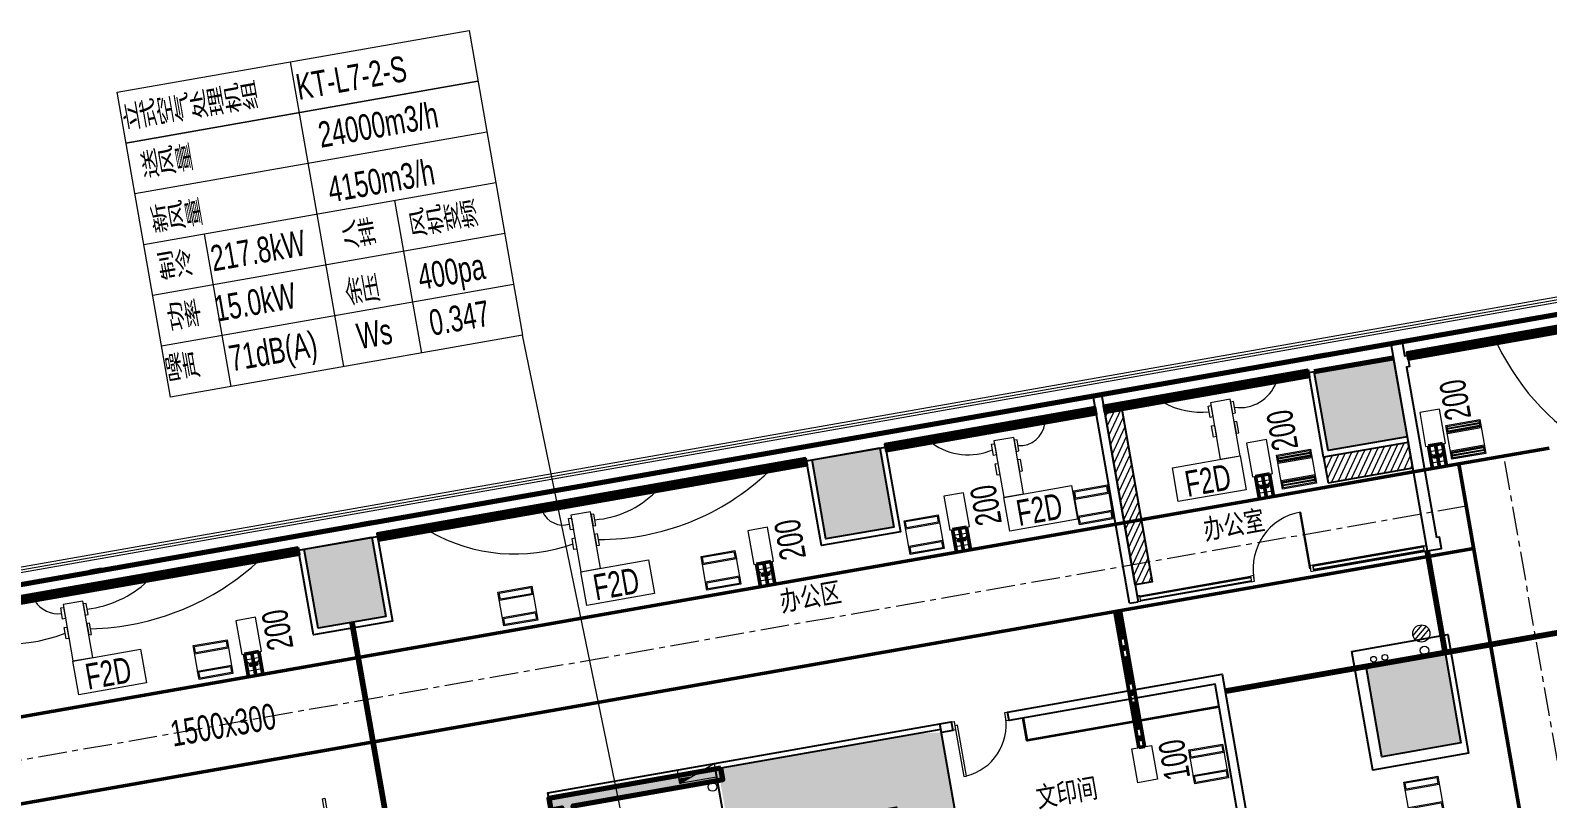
# Model space of a CAD drawing. Extents: x 268762 to 375185, y -23962 to 35476.
# Drawn here: x 335298 to 361780, y 22074 to 35476 of the extents above; entities that cross this region are included whole.
import ezdxf
from ezdxf.enums import TextEntityAlignment as Align

# ---------------------------------------------------------------- set-up
doc = ezdxf.new("R2010")
doc.units = 0
doc.header["$LTSCALE"] = 400
doc.header["$MEASUREMENT"] = 0
for name, pattern in [('A05-307S$0$IMPORT-PP_07_HIDDEN', [14.2875, 9.525, -4.7625]), ('CENTER', [2, 1.25, -0.25, 0.25, -0.25]), ('DASH', [0.35, 0.25, -0.1])]:
    doc.linetypes.add(name, pattern=pattern)
doc.layers.get('0').update_dxf_attribs({"color": 8})
for name, color, linetype, lineweight in [('A05-307S$0$BP_07__消火栓标注', 8, 'Continuous', 9), ('A05-307S$0$BP_07_A-DOOR', 8, 'Continuous', 13), ('A05-307S$0$BP_07_A-PATT-WALL', 8, 'Continuous', 13), ('A05-307S$0$BP_07_A-STRU-COLS', 8, 'Continuous', 25), ('A05-307S$0$BP_07_A-WALL-FULL', 8, 'Continuous', 70), ('A05-307S$0$BP_07_BP-01$0$A-GLAZ-FULL', 8, 'Continuous', 13), ('A05-307S$0$BP_07_W13-1F_10F消防给水排水平面图_SEN20ZHG$0$W-F废水立管', 8, 'Continuous', 9), ('A05-307S$0$BP_07_W13-1F_10F消防给水排水平面图_SEN20ZHG$0$W-ZYH直饮回立管', 8, 'Continuous', 9), ('A05-307S$0$BP_07_W13-1F_10F消防给水排水平面图_SEN20ZHG$0$W-ZY直饮水立管', 8, 'Continuous', 9), ('A05-307S$0$BP_07_W13-1F_10F消防给水排水平面图_SEN20ZHG$0$W-地漏', 8, 'Continuous', 9), ('A05-307S$0$FF_07_A-1', 8, 'Continuous', 13), ('A05-307S$0$FF_07_A-HVAC-FIXT', 8, 'Continuous', 35), ('A05-307S$0$PP_07_A-1', 8, 'Continuous', 13), ('A05-307S$0$PP_07_A-ANNO-RMNA-CH', 8, 'Continuous', 13), ('A05-307S$0$PP_07_A-DOOR', 8, 'Continuous', 13), ('A05-307S$0$PP_07_A-GLAZ-FULL', 8, 'Continuous', 13), ('A05-307S$0$PP_07_A-MLWK-OVHD', 8, 'A05-307S$0$IMPORT-PP_07_HIDDEN', 35), ('A05-307S$0$PP_07_A-MLWK-SURF', 8, 'Continuous', 25), ('A05-307S$0$PP_07_A-PATT-MLWK', 8, 'Continuous', 13), ('A05-307S$0$PP_07_A-WALL-BLCK', 8, 'Continuous', 25), ('A05-307S$0$PP_07_A-WALL-FULL', 8, 'Continuous', 70), ('A05-307S$0$PP_07_PP_13$1$A-WALL-FULL', 8, 'Continuous', 70), ('暖通-空调-设备', 150, 'Continuous', 20), ('暖通-送风-2D边线', 2, 'Continuous', 50), ('暖通-送风-圆风管中线', 5, 'CENTER', 50), ('暖通-送风-方风管中线', 8, 'CENTER', 15), ('暖通-送风-标注', 3, 'Continuous', 20), ('暖通-送风-法兰', 3, 'Continuous', 20), ('暖通-送风-阀门', 3, 'Continuous', 20)]:
    doc.layers.add(name, color=color, linetype=linetype, lineweight=lineweight)
doc.layers.add('暖通-排风-风口', color=7, linetype='Continuous')
doc.layers.add('防火帆布', color=1, linetype='DASH')
doc.styles.add('A05-307S$0$Standard', font='txt')
doc.styles.add('NT', font='@hvac.shx', dxfattribs={"width": 0.7, "bigfont": '@hvac1.shx'})
doc.linetypes.add('BATTING', pattern='A,0.0001,-0.1,[134,ltypeshp.shx,S=0.1,R=0,X=-0.1,Y=0],-0.2,[134,ltypeshp.shx,S=0.1,R=180,X=0.1,Y=0],-0.1', length=0.4001)

# ---------------------------------------------------------------- blocks, each defined once
blk = doc.blocks.new('A05-307S$0$A05_307S_dwg_A$C7DC21D1F-2247-Level 1')
at = {"layer": 'A05-307S$0$PP_07_A-DOOR', "color": 0}
for points in [[(-50, -50), (0, -50), (0, 50), (-50, 50)], [(1000, -50), (1050, -50), (1050, 50), (1000, 50)]]:
    blk.add_lwpolyline(points, close=True, dxfattribs=at)
blk.add_lwpolyline([(0, 0), (12, 0), (12, -1000), (0, -1000), (0, 0)], dxfattribs=at)
blk.add_arc((0, 0), 1000, 270, 0, dxfattribs=at)
blk = doc.blocks.new('A05-307S$0$A05_307S_dwg_A$C03726D9D-2249-Level 1')
at = {"layer": 'A05-307S$0$PP_07_A-GLAZ-FULL', "color": 0}
blk.add_lwpolyline([(-25, -50), (-25, -40), (0, -40), (0, 40), (-25, 40), (-25, 50), (-50, 50), (-50, -50)], close=True, dxfattribs=at)
blk = doc.blocks.new('A05-307S$0$A05_307S_dwg_A$C03726D9D-2248-Level 1')
at = {"layer": 'A05-307S$0$PP_07_A-GLAZ-FULL', "color": 0}
blk.add_lwpolyline([(-25, -50), (-25, -40), (0, -40), (0, 40), (-25, 40), (-25, 50), (-50, 50), (-50, -50)], close=True, dxfattribs=at)
blk = doc.blocks.new('A05-307S$0$A05_307S_dwg_A$C58C31FA0-2253-Level 1')
at = {"layer": 'A05-307S$0$PP_07_A-DOOR', "color": 0}
for points in [[(50, -150), (0, -150), (0, 0), (50, 0)], [(1000, -150), (950, -150), (950, 0), (1000, 0)], [(50, -975), (100, -975), (100, -75), (50, -75)]]:
    blk.add_lwpolyline(points, close=True, dxfattribs=at)
blk.add_arc((30, -57), 920, 274.3609, 358.8918, dxfattribs=at)
blk = doc.blocks.new('A05-307S$0$A05_307S_dwg_W13-1F_10F消防给水排水平面图_SEN20ZHG$0$GSLG-2081-Level 1')
at = {"layer": 'A05-307S$0$BP_07_W13-1F_10F消防给水排水平面图_SEN20ZHG$0$W-ZY直饮水立管'}
blk.add_circle((129607, 59303), 50, dxfattribs=at)
blk = doc.blocks.new('A05-307S$0$A05_307S_dwg_W13-1F_10F消防给水排水平面图_SEN20ZHG$0$GSLG-2082-Level 1')
at = {"layer": 'A05-307S$0$BP_07_W13-1F_10F消防给水排水平面图_SEN20ZHG$0$W-ZYH直饮回立管'}
blk.add_circle((129410, 59269), 50, dxfattribs=at)
blk = doc.blocks.new('A05-307S$0$A05_307S_dwg_W13-1F_10F消防给水排水平面图_SEN20ZHG$0$GSLG-2087-Level 1')
at = {"layer": 'A05-307S$0$BP_07_W13-1F_10F消防给水排水平面图_SEN20ZHG$0$W-F废水立管'}
blk.add_circle((130296, 59424), 75, dxfattribs=at)
blk = doc.blocks.new('A05-307S$0$A05_307S_dwg_W13-1F_10F消防给水排水平面图_SEN20ZHG$0$yxdl-ptx-2088-Level 1')
at = {"layer": 'A05-307S$0$BP_07_W13-1F_10F消防给水排水平面图_SEN20ZHG$0$W-地漏'}
for p, q in [((130099, 59683), (130259, 59868)), ((130136, 59615), (130329, 59842)), ((130198, 59577), (130375, 59790))]:
    blk.add_line(p, q, dxfattribs=at)
blk.add_circle((130244, 59720), 150, dxfattribs=at)
blk = doc.blocks.new('A05-307S$0$A05_307S_dwg_GPS_xf_消火栓单平-2240-Level 1')
at = {"layer": 'A05-307S$0$BP_07__消火栓标注'}
blk.add_hatch(color=0, dxfattribs=at).paths.add_polyline_path([(-325, -240), (-81, -150), (-325, -150)], flags=0)
at = {"layer": 'A05-307S$0$BP_07__消火栓标注', "color": 0}
blk.add_lwpolyline([(-325, -240), (-325, 0), (325, 0), (325, -240), (-325, -240), (325, 0)], dxfattribs=at)
blk = doc.blocks.new('A05-307S$0$A05_307S_dwg_HVAC-plan-V8-Level 1')
at = {"layer": 'A05-307S$0$FF_07_A-1', "color": 0}
for points in [[(0, 450), (0, 600), (600, 600), (600, 450)], [(0, 600), (600, 600), (600, 0), (0, 0), (0, 150), (600, 150), (600, 0), (0, 0)], [(20, 470), (20, 580), (580, 580), (580, 470)], [(20, 20), (20, 130), (580, 130), (580, 20)]]:
    blk.add_lwpolyline(points, close=True, dxfattribs=at)
blk = doc.blocks.new('A05-307S$0$A05_307S_dwg_HVAC-plan-V9-Level 1')
at = {"layer": 'A05-307S$0$FF_07_A-1'}
h = blk.add_hatch(dxfattribs=at)
h.set_pattern_fill('FP_22', color=0, style=0, pattern_type=2)
h.set_pattern_definition([(180, (51437.475, 6017.17), (-6e-15, -47.625), []), (180, (51421.6, 6033.046), (-6e-15, -47.625), [])])
h.paths.add_polyline_path([(20, 470), (580, 470), (580, 580), (20, 580)], flags=0)
h = blk.add_hatch(dxfattribs=at)
h.set_pattern_fill('FP_23', color=0, style=0, pattern_type=2)
h.set_pattern_definition([(180, (51887.475, 6017.17), (-6e-15, -47.625), []), (180, (51871.6, 6033.046), (-6e-15, -47.625), [])])
h.paths.add_polyline_path([(20, 20), (580, 20), (580, 130), (20, 130)], flags=0)
at = {"layer": 'A05-307S$0$FF_07_A-1', "color": 0}
for points in [[(0, 450), (0, 600), (600, 600), (600, 450)], [(0, 600), (600, 600), (600, 0), (0, 0), (0, 150), (600, 150), (600, 0), (0, 0)], [(20, 470), (20, 580), (580, 580), (580, 470)], [(20, 20), (20, 130), (580, 130), (580, 20)]]:
    blk.add_lwpolyline(points, close=True, dxfattribs=at)
blk = doc.blocks.new('VAV变风量末端（吊顶式）')
at = {"layer": '暖通-送风-阀门'}
for points in [[(-88657, 254017), (-87657, 254017), (-87657, 253667), (-88657, 253667)], [(-88257, 254067), (-88057, 254067), (-88057, 254017), (-88257, 254017)], [(-87907, 254067), (-87707, 254067), (-87707, 254017), (-87907, 254017)], [(-88257, 253617), (-88057, 253617), (-88057, 253667), (-88257, 253667)], [(-87907, 253617), (-87707, 253617), (-87707, 253667), (-87907, 253667)]]:
    blk.add_lwpolyline(points, close=True, dxfattribs=at)
blk = doc.blocks.new('FK3_H')
for p, q in [((0.5, 0.5), (-0.5, 0.5)), ((-0.5, 0.5), (-0.5, -0.5)), ((0.5, -0.5), (0.5, 0.5)), ((0.5, 0.25), (-0.5, 0.25)), ((0.5, 0), (-0.5, 0)), ((0.5, -0.25), (-0.5, -0.25)), ((-0.5, -0.5), (0.5, -0.5))]:
    blk.add_line(p, q)
blk = doc.blocks.new('*U141', base_point=(67653, 24635))
at = {"layer": '暖通-送风-法兰'}
for p, q in [((67778, 24735), (67528, 24735)), ((67778, 24535), (67528, 24535))]:
    blk.add_line(p, q, dxfattribs=at)
at = {"layer": '暖通-送风-阀门'}
for p, q in [((67528, 24735), (67528, 24535)), ((67659, 24691), (67546, 24578)), ((67646, 24691), (67759, 24578)), ((67778, 24735), (67778, 24535))]:
    blk.add_line(p, q, dxfattribs=at)
at = {"layer": '暖通-送风-阀门', "const_width": 40}
for points in [[(67583, 24635, 1), (67623, 24635, 1)], [(67683, 24635, 1), (67723, 24635, 1)]]:
    blk.add_lwpolyline(points, format="xyb", close=True, dxfattribs=at)
blk = doc.blocks.new('*U147', base_point=(137556, 44355))
at = {"layer": '暖通-送风-法兰'}
for p, q in [((137631, 44455), (137481, 44455)), ((137631, 44255), (137481, 44255))]:
    blk.add_line(p, q, dxfattribs=at)
at = {"layer": '暖通-送风-阀门'}
for p, q in [((137506, 44455), (137506, 44255)), ((137565, 44383), (137508, 44327)), ((137548, 44383), (137605, 44327)), ((137606, 44455), (137606, 44255))]:
    blk.add_line(p, q, dxfattribs=at)
at = {"layer": '暖通-送风-阀门', "const_width": 20}
for points in [[(137526, 44355, 1), (137546, 44355, 1)], [(137566, 44355, 1), (137586, 44355, 1)]]:
    blk.add_lwpolyline(points, format="xyb", close=True, dxfattribs=at)

msp = doc.modelspace()

# ---------------------------------------------------------------- hatches: boundary and pattern name
at = {"layer": 'A05-307S$0$BP_07_A-PATT-WALL'}
h = msp.add_hatch(color=8, dxfattribs=at)
h.paths.add_polyline_path([(332737, 23714), (332495, 25093), (331116, 24850), (331358, 23471), (332392, 23653)], flags=0)
h.paths.add_polyline_path([(287037, 15683), (288416, 15925), (288174, 17304), (286795, 17062)], flags=0)
h.paths.add_polyline_path([(359329, 28387), (359087, 29766), (357708, 29523), (357951, 28145)], flags=0)
h.paths.add_polyline_path([(350367, 26812), (350124, 28191), (348943, 27983), (349185, 26604), (350274, 26796)], flags=0)
h.paths.add_polyline_path([(340321, 25046), (341503, 25254), (341260, 26633), (340078, 26425)], flags=0)
h.paths.add_polyline_path([(323774, 22139), (323532, 23518), (322350, 23310), (322592, 21931)], flags=0)
h.paths.add_polyline_path([(313728, 20373), (314910, 20581), (314808, 21163), (313602, 21094)], flags=0)
h.paths.add_polyline_path([(306046, 19023), (305804, 20402), (304622, 20195), (304864, 18816), (306038, 19022)], flags=0)
h.paths.add_polyline_path([(296000, 17258), (297182, 17466), (296939, 18845), (295758, 18637)], flags=0)
h.paths.add_polyline_path([(314790, 21264), (314668, 21960), (313486, 21752), (313586, 21182), (314134, 21219)], flags=0)
h = msp.add_hatch(color=8, dxfattribs=at)
h.paths.add_polyline_path([(372089, -310), (373468, -68), (373455, 6), (372076, -236)])
h.paths.add_polyline_path([(354360, -3425), (355739, -3183), (355497, -1804), (354118, -2046)])
h.paths.add_polyline_path([(364603, -1625), (364590, -1551), (363212, -1794), (363225, -1868)])
h.paths.add_polyline_path([(345496, -4983), (346875, -4741), (346633, -3362), (345254, -3604), (345496, -4983)])
h.paths.add_polyline_path([(336632, -6541), (338011, -6298), (337769, -4919), (336390, -5162), (336632, -6541)])
h.paths.add_polyline_path([(310039, -11214), (311418, -10971), (311141, -9396), (309763, -9638)])
h.paths.add_polyline_path([(327768, -8098), (329147, -7856), (328904, -6477), (327526, -6719), (327644, -7395)])
h.paths.add_polyline_path([(320283, -9414), (320006, -7838), (318627, -8080), (318904, -9656), (319568, -9539)])
h.paths.add_polyline_path([(301175, -12771), (302554, -12529), (302277, -10953), (300898, -11196), (301175, -12771)])
h.paths.add_polyline_path([(283447, -15887), (284826, -15644), (284549, -14069), (283170, -14311), (283446, -15881)])
h.paths.add_polyline_path([(292311, -14329), (293690, -14087), (293413, -12511), (292034, -12753)])
h.paths.add_polyline_path([(291414, -1135), (291397, -1037), (290880, -1128), (290585, 547), (290388, 512), (290683, -1162), (290018, -1279), (290035, -1378)])
h.paths.add_polyline_path([(281219, -2927), (282550, -2693), (282238, -920), (280859, -1162), (281171, -2935)])
h.paths.add_polyline_path([(371192, 12884), (370880, 14657), (369501, 14415), (369813, 12642)])
h.paths.add_polyline_path([(360949, 11084), (362327, 11326), (362016, 13099), (360637, 12857), (360673, 12651)])
h.paths.add_polyline_path([(280508, 8929), (280196, 10702), (278817, 10460), (279129, 8687), (279177, 8695)])
h.paths.add_polyline_path([(367770, 24264), (369149, 24506), (368838, 26279), (367459, 26036), (367765, 24293)])
h.paths.add_polyline_path([(358889, 22804), (360268, 23047), (359991, 24623), (358612, 24380)])
h.paths.add_polyline_path([(288640, 10460), (288837, 10494), (288543, 12169), (288346, 12134), (288604, 10668)])
msp.add_hatch(color=8, dxfattribs=at).paths.add_polyline_path([(352696, 14710), (352696, 14710), (351199, 23230), (350773, 23206), (347251, 22587), (347286, 22390), (347335, 22399), (347508, 21414), (350413, 21924), (351711, 14537)])
msp.add_hatch(color=8, dxfattribs=at).paths.add_polyline_path([(344716, 21126), (344913, 21161), (344774, 21949), (347286, 22390), (347251, 22587), (344346, 22076), (344380, 21879), (344577, 21914)], flags=0)
at = {"layer": 'A05-307S$0$PP_07_A-PATT-MLWK'}
h = msp.add_hatch(dxfattribs=at)
h.set_pattern_fill('FP_10', color=8, style=0, pattern_type=2)
h.set_pattern_definition([(64.933, (318487.9, -3938.95), (-86.27869, 40.3553), [])])
h.paths.add_polyline_path([(354875, 25856), (354335, 28931), (354039, 28879), (354580, 25804)], flags=0)
h = msp.add_hatch(dxfattribs=at)
h.set_pattern_fill('FP_11', color=8, style=0, pattern_type=2)
h.set_pattern_definition([(64.933, (292263.52, -14058.24), (-86.27869, 40.35531), [])])
h.paths.add_polyline_path([(357947, 27586), (359425, 27845), (359347, 28288), (357869, 28029)], flags=0)

# ---------------------------------------------------------------- linework, layer by layer
at = {"layer": 'A05-307S$0$BP_07__消火栓标注', "color": 8}
msp.add_circle((347204, 22278), 75, dxfattribs=at)
at = {"layer": 'A05-307S$0$BP_07_A-DOOR', "color": 8}
msp.add_lwpolyline([(340532, 21305), (340397, 22073), (340436, 22080), (340571, 21311)], dxfattribs=at)
at = {"layer": 'A05-307S$0$BP_07_A-STRU-COLS', "color": 8}
for points in [[(359087, 29766), (359329, 28387), (357951, 28145), (357708, 29523)], [(350124, 28191), (350367, 26812), (349185, 26604), (348943, 27983)], [(341260, 26633), (341503, 25254), (340321, 25046), (340078, 26425)], [(359991, 24623), (360268, 23047), (358889, 22804), (358612, 24380)]]:
    msp.add_lwpolyline(points, close=True, dxfattribs=at)
msp.add_lwpolyline([(352696, 14710), (351191, 23279), (347251, 22587), (347459, 21405), (350413, 21924), (351711, 14537), (352696, 14710)], dxfattribs=at)
at = {"layer": 'A05-307S$0$BP_07_A-WALL-FULL', "color": 8}
for p, q in [((357708, 29523), (359087, 29766)), ((357911, 29813), (357714, 29778)), ((341266, 26888), (341069, 26853)), ((336539, 26057), (336342, 26023))]:
    msp.add_line(p, q, dxfattribs=at)
for points in [[(281534, 16391), (362488, 30617), (369377, 27252), (369397, 27139), (369791, 27208), (374594, -123), (280634, -16635), (275831, 10696), (276225, 10766), (276205, 10879)], [(347349, 22604), (344641, 22128), (344346, 22076), (344380, 21879), (344577, 21914), (344716, 21126), (344913, 21161), (344774, 21949), (347384, 22407)]]:
    msp.add_lwpolyline(points, close=True, dxfattribs=at)
at = {"layer": 'A05-307S$0$BP_07_BP-01$0$A-GLAZ-FULL', "color": 8}
for points in [[(275586, 10646), (275516, 11047), (276123, 11154), (281411, 16623), (362525, 30878), (369361, 27538), (369968, 27645), (370046, 27202)], [(281386, 16670), (362532, 30930), (369369, 27590)], [(362518, 30826), (281436, 16577)]]:
    msp.add_lwpolyline(points, dxfattribs=at)
at = {"layer": 'A05-307S$0$FF_07_A-HVAC-FIXT', "color": 8}
for p, q in [((357607, 29521), (354037, 28894)), ((357612, 29491), (354042, 28864)), ((357618, 29462), (354047, 28834)), ((353889, 28868), (350220, 28223)), ((353894, 28838), (350226, 28193)), ((353899, 28808), (350231, 28164)), ((348841, 27981), (341356, 26665)), ((348847, 27951), (341361, 26636)), ((348852, 27921), (341367, 26606)), ((339977, 26423), (332590, 25125)), ((339982, 26393), (332596, 25095)), ((339988, 26364), (332601, 25066))]:
    msp.add_line(p, q, dxfattribs=at)
for points in [[(362459, 30409), (359323, 29858), (359345, 29735), (362441, 30279), (369086, 27033)], [(373570, -70), (374323, 62), (369601, 26936), (369207, 26866), (369167, 27094), (362454, 30373), (359329, 29824)], [(373564, -40), (374288, 87), (369576, 26901), (369182, 26832), (369140, 27074), (362449, 30341), (359335, 29794)], [(373559, -11), (374254, 111), (369552, 26866), (369158, 26797), (369113, 27053), (362445, 30310), (359340, 29764)]]:
    msp.add_lwpolyline(points, dxfattribs=at)
for points in [[(357601, 29555), (354031, 28928), (354052, 28805), (357623, 29432)], [(353883, 28902), (350214, 28257), (350236, 28134), (353905, 28779)], [(348835, 28015), (341350, 26700), (341372, 26577), (348857, 27892)], [(339971, 26457), (332584, 25159), (332606, 25036), (339993, 26334)]]:
    msp.add_lwpolyline(points, close=True, dxfattribs=at)
at = {"layer": 'A05-307S$0$PP_07_A-1', "color": 8}
for p, q in [((359614, 26475), (357682, 26136)), ((359616, 26463), (357684, 26124)), ((359626, 26408), (357693, 26069)), ((359628, 26396), (357695, 26057)), ((354665, 25606), (356598, 25945)), ((354667, 25594), (356600, 25933)), ((354677, 25539), (356610, 25878)), ((354679, 25527), (356612, 25866))]:
    msp.add_line(p, q, dxfattribs=at)
at = {"layer": 'A05-307S$0$PP_07_A-GLAZ-FULL', "color": 8}
for points in [[(359613, 26485), (357680, 26145), (357697, 26047), (359630, 26387)], [(354664, 25615), (356596, 25955), (356614, 25857), (354681, 25517)]]:
    msp.add_lwpolyline(points, dxfattribs=at)
at = {"layer": 'A05-307S$0$PP_07_A-MLWK-OVHD', "color": 8, "linetype": 'Continuous'}
msp.add_lwpolyline([(356044, 23675), (352698, 23087), (352629, 23482)], dxfattribs=at)
at = {"layer": 'A05-307S$0$PP_07_A-MLWK-SURF', "color": 8}
for points in [[(354039, 28879), (354335, 28931), (354875, 25856), (354580, 25804)], [(357947, 27586), (359425, 27845), (359347, 28288), (357869, 28029)]]:
    msp.add_lwpolyline(points, close=True, dxfattribs=at)
at = {"layer": 'A05-307S$0$PP_07_A-WALL-BLCK', "color": 8}
for points in [[(359347, 28288), (357869, 28029), (357610, 29506), (359085, 29765)], [(344346, 22076), (344328, 22175), (351173, 23378)]]:
    msp.add_lwpolyline(points, dxfattribs=at)
for points in [[(348844, 27966), (350223, 28208), (350483, 26731), (349104, 26488)], [(339980, 26408), (341359, 26650), (341618, 25173), (340240, 24931)], [(358363, 24641), (360037, 24935), (360401, 22867), (358727, 22573)]]:
    msp.add_lwpolyline(points, close=True, dxfattribs=at)
at = {"layer": 'A05-307S$0$PP_07_A-WALL-FULL', "color": 8, "lineweight": 25}
for points in [[(359044, 30012), (359679, 26395), (359926, 26439), (359891, 26636), (359842, 26627)], [(359239, 30046), (359282, 29800), (359332, 29809), (359367, 29612), (359317, 29603), (359842, 26627)], [(354484, 25482), (353848, 29099), (353996, 29125), (354632, 25508)], [(355195, 20886), (352900, 20483), (352874, 20631), (356469, 21263), (355976, 24069), (352381, 23438), (352355, 23585), (356098, 24243), (356643, 21141), (355343, 20912)], [(351173, 23378), (351370, 23412), (351396, 23265), (351199, 23230), (351173, 23378)]]:
    msp.add_lwpolyline(points, dxfattribs=at)
at = {"layer": 'A05-307S$0$PP_07_PP_13$1$A-WALL-FULL', "color": 8, "lineweight": 25}
msp.add_line((354484, 25482), (354632, 25508), dxfattribs=at)
at = {"layer": '暖通-空调-设备'}
for p, q in [((336812, 34397), (342955, 35476)), ((342955, 35476), (343889, 30158)), ((340770, 29610), (339836, 34928)), ((343110, 34590), (336967, 33510)), ((336967, 33510), (343110, 34590)), ((337746, 29078), (336812, 34397)), ((343266, 33703), (337123, 32624)), ((343422, 32817), (337279, 31737)), ((341656, 32507), (342123, 29847)), ((343578, 31931), (337435, 30851)), ((338329, 31922), (338797, 29263)), ((343733, 31044), (337590, 29965)), ((343889, 30158), (337746, 29078)), ((346882, 15680), (343889, 30158))]:
    msp.add_line(p, q, dxfattribs=at)
at = {"layer": '暖通-送风-2D边线'}
for p, q in [((359700, 28227), (359946, 28270)), ((359769, 27833), (359700, 28227)), ((360015, 27876), (359946, 28270)), ((360228, 27913), (361804, 28190)), ((360228, 27913), (281433, 14067)), ((363655, 8412), (360228, 27913)), ((356680, 27696), (356927, 27739)), ((356750, 27302), (356680, 27696)), ((356996, 27345), (356927, 27739)), ((351394, 26767), (351640, 26810)), ((351463, 26373), (351394, 26767)), ((351709, 26416), (351640, 26810)), ((360487, 26436), (281693, 12589)), ((347974, 26166), (348221, 26209)), ((348044, 25772), (347974, 26166)), ((348290, 25815), (348221, 26209)), ((354229, 25336), (354646, 22964)), ((354327, 25353), (354744, 22981)), ((339038, 24596), (339285, 24639)), ((339354, 24245), (339285, 24639)), ((339108, 24202), (339038, 24596)), ((354646, 22964), (354744, 22981))]:
    msp.add_line(p, q, dxfattribs=at)
at = {"layer": '暖通-送风-圆风管中线', "color": 8}
for p, q in [((359892, 27854), (359823, 28248)), ((356873, 27324), (356804, 27718)), ((351586, 26395), (351517, 26789)), ((348167, 25794), (348098, 26188)), ((354278, 25345), (354695, 22972)), ((339231, 24223), (339161, 24617))]:
    msp.add_line(p, q, dxfattribs=at)
at = {"layer": '暖通-送风-方风管中线'}
for p, q in [((364443, 8550), (361016, 28052)), ((360358, 27175), (281563, 13328))]:
    msp.add_line(p, q, dxfattribs=at)
at = {"layer": '暖通-送风-阀门'}
for points in [[(359995, 28278), (359891, 28869), (359547, 28809), (359651, 28218)], [(356976, 27748), (356872, 28339), (356527, 28278), (356631, 27687)], [(355230, 27847), (356412, 28055), (356516, 27464), (355334, 27256)], [(351689, 26819), (351585, 27410), (351241, 27349), (351345, 26758)], [(352290, 27330), (353472, 27538), (353575, 26947), (352393, 26740)], [(348270, 26218), (348166, 26809), (347821, 26748), (347925, 26157)], [(344905, 26033), (346087, 26241), (346191, 25650), (345009, 25442)], [(339334, 24648), (339230, 25239), (338885, 25178), (338989, 24587)], [(336041, 24475), (337223, 24683), (337327, 24092), (336145, 23884)], [(354867, 23003), (354971, 22412), (354626, 22351), (354523, 22942)]]:
    msp.add_lwpolyline(points, close=True, dxfattribs=at)
at = {"layer": '暖通-送风-阀门', "linetype": 'BATTING'}
for centre, radius, start, end in [((364694, 31811), 4201, 205.4216, 278.2295), ((356402, 29585), 690, 262.6771, 338.3424), ((355734, 30195), 1379, 241.3971, 275.715), ((352577, 28665), 430, 264.5417, 354.0897), ((351668, 29160), 1088, 234.4881, 293.0308), ((345219, 30904), 4309, 269.923, 313.4004), ((345029, 28597), 1662, 274.252, 315.2429), ((344598, 27237), 391, 203.5155, 286.4423), ((343758, 29363), 3021, 240.4858, 289.5625), ((336241, 29531), 4496, 271.3734, 313.0464), ((336079, 27225), 1855, 276.4641, 313.0308), ((335788, 25794), 494, 213.3281, 276.6296), ((334880, 27647), 2877, 239.1709, 290.8773)]:
    msp.add_arc(centre, radius, start, end, dxfattribs=at)
at = {"layer": '防火帆布', "ltscale": 5, "const_width": 100}
for points in [[(356150, 23948), (369618, 26314)], [(359679, 26395), (359991, 24623)], [(340912, 25150), (341539, 21583)]]:
    msp.add_lwpolyline(points, dxfattribs=at)

# ---------------------------------------------------------------- block references
at = {"color": 3, "rotation": 9.967399037201316}
for name, p in [('A05-307S$0$A05_307S_dwg_HVAC-plan-V9-Level 1', (360109, 27994)), ('A05-307S$0$A05_307S_dwg_HVAC-plan-V9-Level 1', (357154, 27475)), ('A05-307S$0$A05_307S_dwg_HVAC-plan-V8-Level 1', (353609, 26852)), ('A05-307S$0$A05_307S_dwg_HVAC-plan-V8-Level 1', (350654, 26332)), ('A05-307S$0$A05_307S_dwg_HVAC-plan-V8-Level 1', (347108, 25709)), ('A05-307S$0$A05_307S_dwg_HVAC-plan-V8-Level 1', (343563, 25086)), ('A05-307S$0$A05_307S_dwg_HVAC-plan-V8-Level 1', (338244, 24152)), ('A05-307S$0$A05_307S_dwg_HVAC-plan-V8-Level 1', (355621, 22332)), ('A05-307S$0$A05_307S_dwg_HVAC-plan-V8-Level 1', (359375, 21773))]:
    msp.add_blockref(name, p, dxfattribs=at)
for name in ['A05-307S$0$A05_307S_dwg_W13-1F_10F消防给水排水平面图_SEN20ZHG$0$yxdl-ptx-2088-Level 1', 'A05-307S$0$A05_307S_dwg_W13-1F_10F消防给水排水平面图_SEN20ZHG$0$GSLG-2087-Level 1', 'A05-307S$0$A05_307S_dwg_W13-1F_10F消防给水排水平面图_SEN20ZHG$0$GSLG-2082-Level 1', 'A05-307S$0$A05_307S_dwg_W13-1F_10F消防给水排水平面图_SEN20ZHG$0$GSLG-2081-Level 1']:
    msp.add_blockref(name, (229333, -34764))
at = {"color": 1, "rotation": 9.966749972722557}
msp.add_blockref('A05-307S$0$A05_307S_dwg_GPS_xf_消火栓单平-2240-Level 1', (346914, 22629), dxfattribs=at)
at = {"layer": 'A05-307S$0$BP_07_A-PATT-WALL', "color": 8}
for name, p, rotation in [('A05-307S$0$A05_307S_dwg_A$C7DC21D1F-2247-Level 1', (357639, 26088), 189.9667371526213), ('A05-307S$0$A05_307S_dwg_A$C03726D9D-2248-Level 1', (354623, 25557), 189.9667499726704), ('A05-307S$0$A05_307S_dwg_A$C58C31FA0-2253-Level 1', (351370, 23412), 9.966749972722557)]:
    msp.add_blockref(name, p, dxfattribs=dict(at, rotation=rotation))
at = {"layer": 'A05-307S$0$BP_07_A-PATT-WALL', "color": 8, "extrusion": (0, 0, -1), "zscale": -0.9999999999999936, "rotation": 170.0332500272774}
msp.add_blockref('A05-307S$0$A05_307S_dwg_A$C03726D9D-2249-Level 1', (-359671, 26444), dxfattribs=at)
at = {"layer": '暖通-排风-风口', "color": 8, "xscale": 999.9999999999998, "yscale": 125, "rotation": 189.9667499727225}
for p in [(360889, 30070), (357033, 29392), (355063, 29046), (352994, 28682), (351025, 28336), (348168, 27834), (346199, 27488), (344229, 27142), (342259, 26796), (339304, 26277), (337334, 25930), (335365, 25584)]:
    msp.add_blockref('FK3_H', p, dxfattribs=at)
at = {"layer": '暖通-送风-阀门', "xscale": -1, "rotation": 279.9667499727225}
for p in [(90884, 71410), (87106, 70746), (79722, 69448), (70858, 67891)]:
    msp.add_blockref('VAV变风量末端（吊顶式）', p, dxfattribs=at)
at = {"layer": '暖通-送风-阀门'}
for name, p, rotation in [('*U141', (359858, 28051), 189.9667499727225), ('*U141', (356838, 27521), 189.9667499727225), ('*U141', (351552, 26592), 189.9667499727225), ('*U141', (348132, 25991), 189.9667499727225), ('*U147', (354319, 25112), 9.966749972722557), ('*U141', (339196, 24420), 189.9667499727225)]:
    msp.add_blockref(name, p, dxfattribs=dict(at, rotation=rotation))

# ---------------------------------------------------------------- texts
at = {"layer": 'A05-307S$0$PP_07_A-ANNO-RMNA-CH', "color": 0, "lineweight": 35, "char_height": 350.42, "width": 1744.26, "attachment_point": 2, "rotation": 9.9667, "line_spacing_factor": 0.938532, "style": 'A05-307S$0$Standard'}
for s, insert in [('{\\fSimSun|b0|i0|c134|p2;\\W0.75;办公室}', (356273, 27027)), ('{\\fSimSun|b0|i0|c134|p2;\\W0.75;办公区}', (348882, 25772)), ('{\\fSimSun|b0|i0|c134|p2;\\W0.75;文印间}', (353357, 22355))]:
    msp.add_mtext(s, dxfattribs=dict(at, insert=insert))
at = {"layer": '暖通-空调-设备', "style": 'NT', "width": 0.7}
for s, p in [('KT-L7-2-S', (339982, 34261)), ('立式空气处理机组', (336951, 33710)), ('24000m3/h', (340370, 33427)), ('送风量', (337277, 32884)), ('4150m3/h', (340538, 32472)), ('新风量', (337445, 31929)), ('风机变频', (341956, 31852)), ('八排', (340766, 31643)), ('217.8kW', (338491, 31270)), ('制冷', (337573, 31108)), ('400pa', (342108, 30946)), ('15.0kW', (338554, 30393)), ('余压', (340836, 30662)), ('功率', (337729, 30222)), ('0.347', (342305, 30147)), ('71dB(A)', (338812, 29526)), ('Ws', (341042, 29913)), ('噪声', (337695, 29332))]:
    msp.add_text(s, height=450, rotation=9.9667, dxfattribs=at).set_placement(p)
at = {"layer": '暖通-送风-标注', "style": 'NT', "width": 0.7}
for s, rotation, p in [('200', 99.9667, (360167, 29031)), ('200', 99.9667, (357148, 28500)), ('F2D', 9.9667, (355850, 27631)), ('200', 99.9667, (351975, 27191)), ('F2D', 9.9667, (352908, 27123)), ('200', 99.9667, (348556, 26590)), ('F2D', 9.9667, (345523, 25825)), ('200', 99.9667, (339610, 25018)), ('F2D', 9.9667, (336659, 24268)), ('1500x300', 9.9667, (338662, 23362)), ('100', 99.9667, (355263, 22751))]:
    msp.add_text(s, height=450, rotation=rotation, dxfattribs=at).set_placement(p, align=Align.MIDDLE)

doc.saveas('drawing.dxf')
